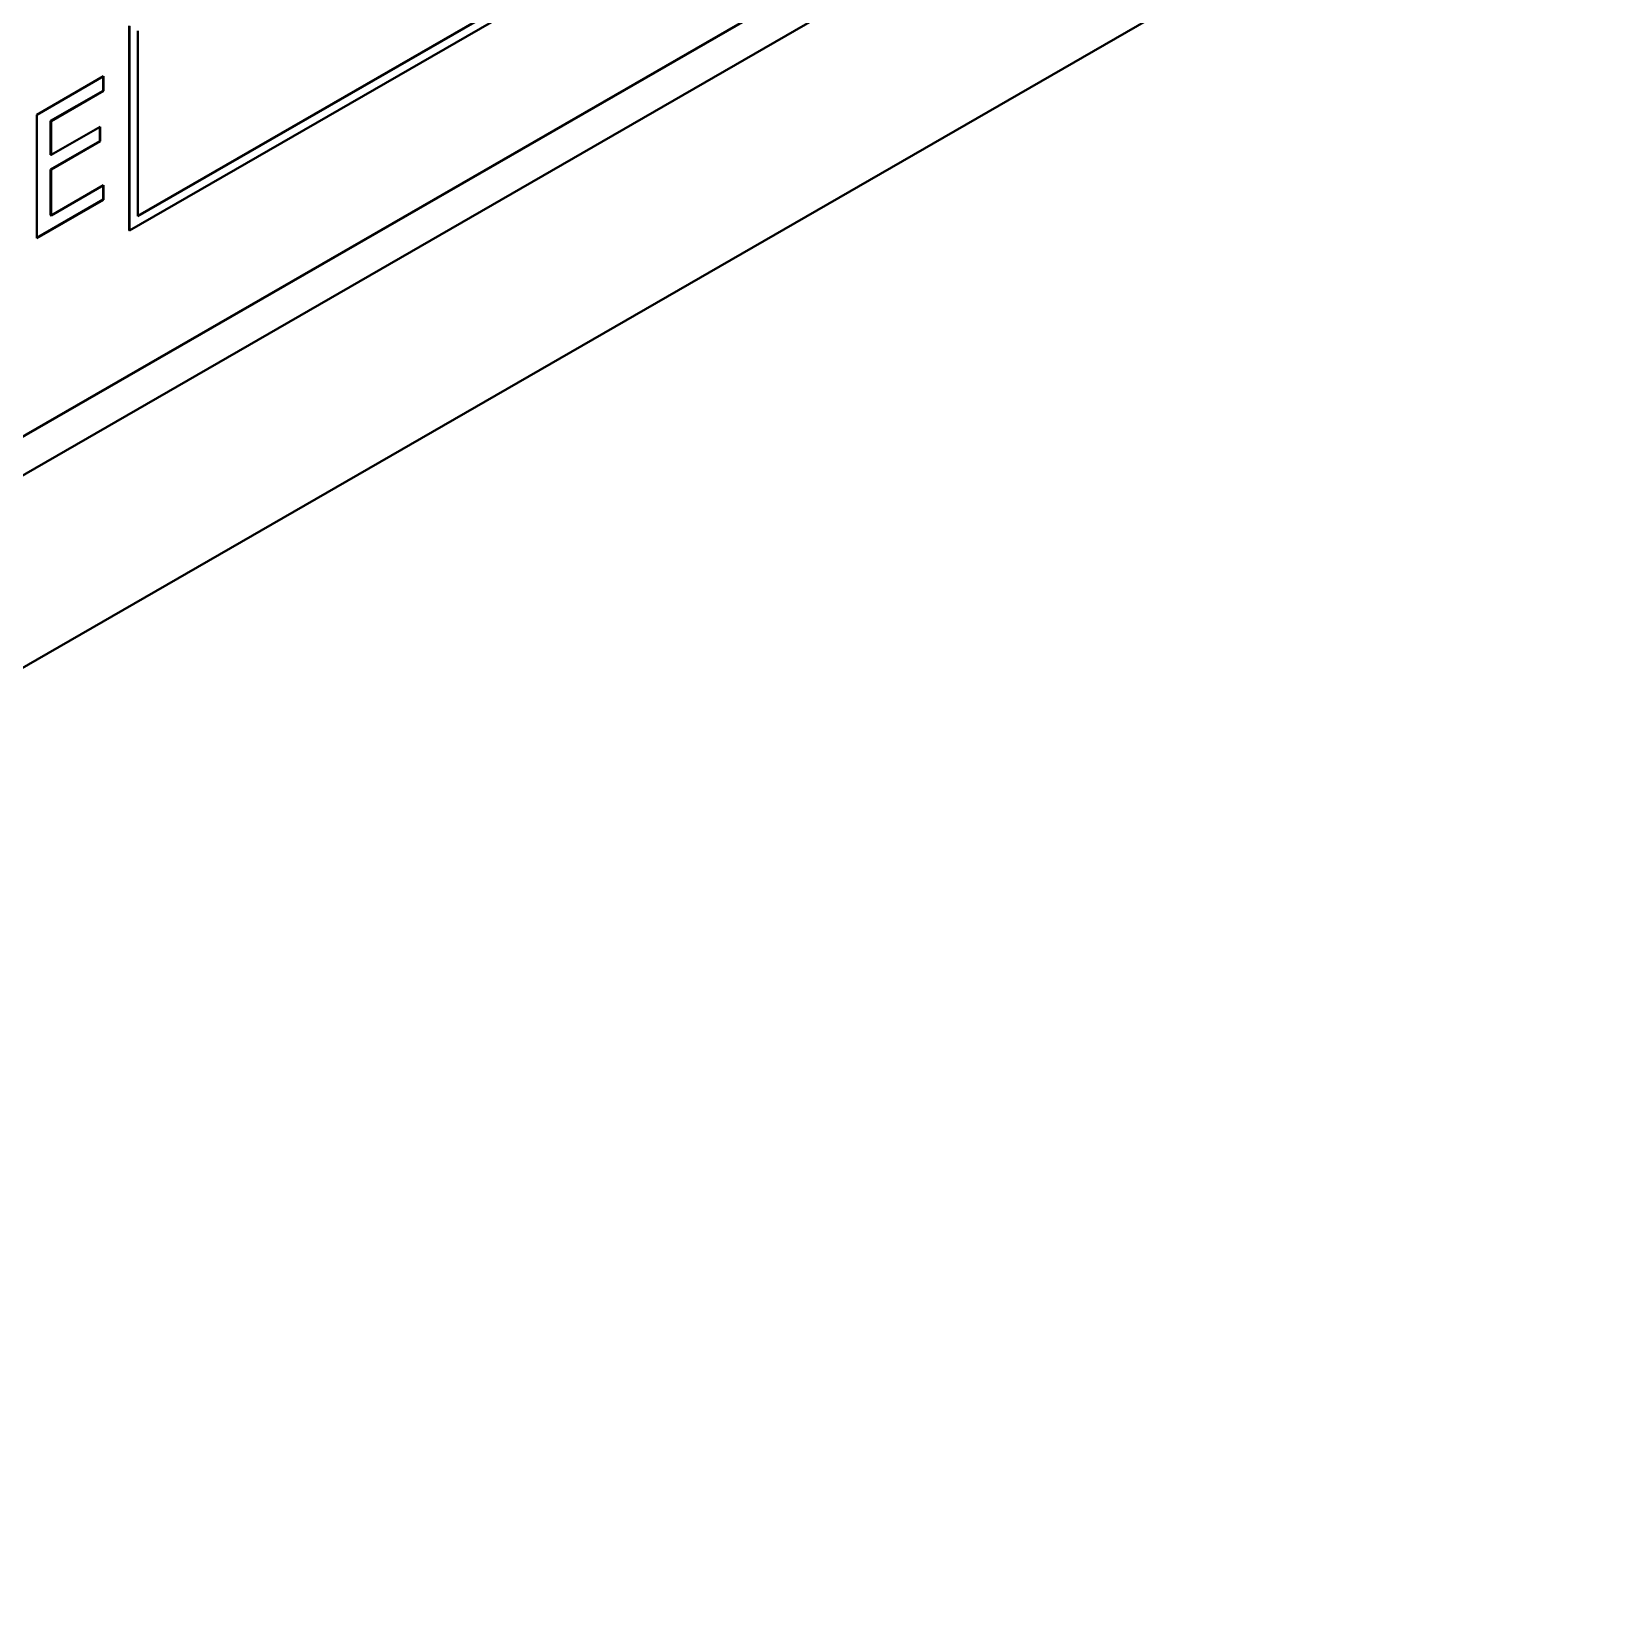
# Model space of a CAD drawing. Header units: millimetres. Extents: x 0 to 4752, y 0 to 3360.
# Drawn here: x 4282.3 to 4308.95, y 2240.32 to 2266.93 of the extents above; entities that cross this region are included whole.
import ezdxf

# ---------------------------------------------------------------- set-up
doc = ezdxf.new("R2010")
doc.units = ezdxf.units.MM
doc.header["$LTSCALE"] = 8
doc.layers.add('가시적인 것(ISO)', color=3, linetype='Continuous', lineweight=40)

msp = doc.modelspace()

# ---------------------------------------------------------------- linework, layer by layer
at = {"layer": '가시적인 것(ISO)'}
for p, q in [((4260.867, 2247.802), (4333.365, 2289.551)), ((4333.371, 2289.548), (4260.868, 2247.796)), ((4339.54, 2289.183), (4254.687, 2240.319)), ((4260.35, 2246.844), (4333.889, 2289.192)), ((4284.109, 2263.802), (4302.77, 2274.549)), ((4302.776, 2274.546), (4284.109, 2263.796)), ((4283.967, 2263.551), (4302.918, 2274.464)), ((4283.961, 2263.554), (4283.961, 2267.021)), ((4283.967, 2267.017), (4283.967, 2263.551)), ((4284.109, 2263.796), (4284.109, 2266.935)), ((4282.396, 2265.514), (4283.528, 2266.166)), ((4283.522, 2266.163), (4283.522, 2265.922)), ((4283.528, 2266.166), (4283.528, 2265.918)), ((4283.522, 2265.922), (4282.63, 2265.408)), ((4283.528, 2265.918), (4282.636, 2265.405)), ((4283.522, 2265.922), (4283.528, 2265.918)), ((4282.396, 2263.421), (4282.396, 2265.514)), ((4282.63, 2265.408), (4282.63, 2264.835)), ((4282.63, 2265.408), (4282.636, 2265.405)), ((4282.636, 2265.405), (4282.636, 2264.832)), ((4282.636, 2264.832), (4283.468, 2265.311)), ((4283.462, 2265.307), (4283.462, 2265.066)), ((4283.468, 2265.311), (4283.468, 2265.063)), ((4283.462, 2265.066), (4282.63, 2264.587)), ((4283.468, 2265.063), (4282.636, 2264.584)), ((4283.462, 2265.066), (4283.468, 2265.063)), ((4282.63, 2264.835), (4282.636, 2264.832)), ((4282.63, 2264.587), (4282.63, 2263.81)), ((4282.63, 2264.587), (4282.636, 2264.584)), ((4282.636, 2264.584), (4282.636, 2263.807)), ((4282.636, 2263.807), (4283.528, 2264.321)), ((4283.522, 2264.318), (4283.522, 2264.076)), ((4283.528, 2264.321), (4283.528, 2264.073)), ((4283.522, 2264.076), (4282.396, 2263.428)), ((4283.528, 2264.073), (4282.396, 2263.421)), ((4283.522, 2264.076), (4283.528, 2264.073)), ((4282.63, 2263.81), (4282.636, 2263.807)), ((4283.961, 2263.554), (4283.967, 2263.551))]:
    msp.add_line(p, q, dxfattribs=at)

doc.saveas('drawing.dxf')
